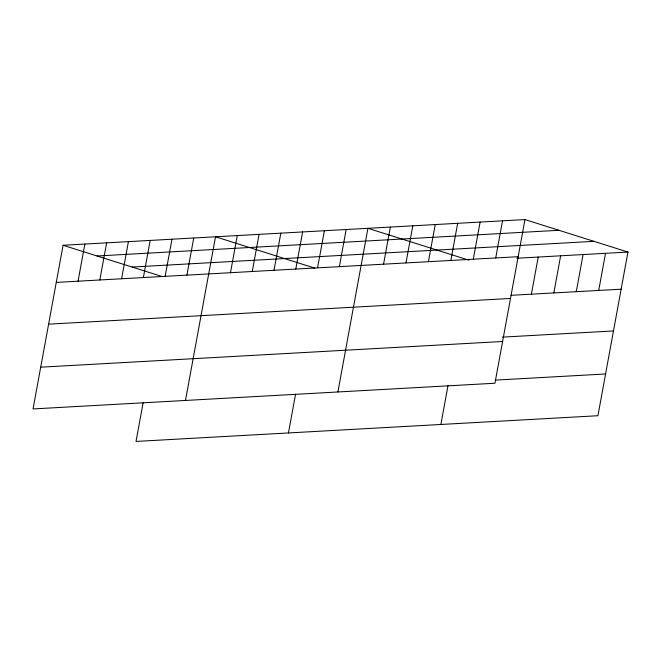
<?xml version="1.0" encoding="UTF-8"?>
<svg xmlns="http://www.w3.org/2000/svg" width="661" height="661" viewBox="0 0 661 661"><rect width="100%" height="100%" fill="white"/><g stroke="black" fill="none" stroke-linecap="round" stroke-linejoin="round"><path stroke-width="0.99" d="M524.974 219.568L63.084 245.272L33.05 408.936L494.94 383.231L524.974 219.568L627.95 252.064L597.916 415.728L136.026 441.432L143.14 402.656M78.048 281.198L84.864 244.066M99.819 279.983L106.636 242.851M121.599 278.768L128.416 241.637M143.371 277.562L150.187 240.43M165.143 276.348L171.959 239.216M186.923 275.133L193.739 238.001M185.477 400.459L215.511 236.795L314.71 268.093M230.474 272.712L237.282 235.58M252.246 271.497L259.062 234.366M274.018 270.291L280.834 233.159M295.798 269.077L302.606 231.945M317.569 267.862L324.386 230.73M288.444 432.947L295.566 394.171M339.341 266.656L346.157 229.524M337.895 391.973L367.937 228.309L469.021 260.203M383.554 264.193L390.37 227.062M405.986 262.946L412.803 225.814M428.419 261.698L435.235 224.566M450.86 260.442L457.668 223.319M440.87 424.461L447.984 385.694M473.293 259.195L480.109 222.063M495.725 257.947L502.542 220.815M531.394 294.186L538.211 257.055M553.835 292.939L560.644 255.807M576.268 291.691L583.085 254.559M598.701 290.443L605.517 253.312M97.068 255.997L558.958 230.292M132.084 267.044L593.966 241.339M56.276 282.404L518.158 256.699M516.795 258.244L627.95 252.064M511.003 295.318L621.133 289.196M48.608 324.163L510.499 298.458M502.319 337.135L613.474 330.946M40.718 367.185L502.6 341.481M495.444 380.1L605.575 373.969M63.084 245.272L162.284 276.579"/></g></svg>
